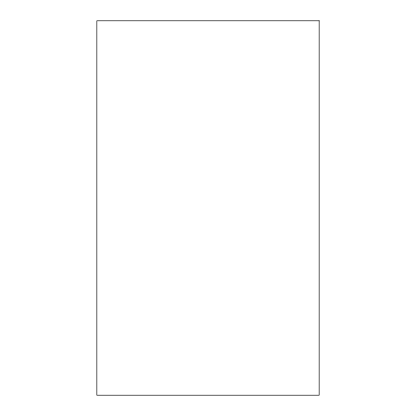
<?xml version="1.0" encoding="UTF-8"?>
<svg xmlns="http://www.w3.org/2000/svg" width="416" height="416" viewBox="0 0 416 416"><rect width="100%" height="100%" fill="white"/><g stroke="black" fill="none" stroke-linecap="round" stroke-linejoin="round"><path stroke-width="0.62" d="M319.15 20.8L96.85 20.8L96.85 395.2L319.15 395.2L319.15 20.8"/></g></svg>
